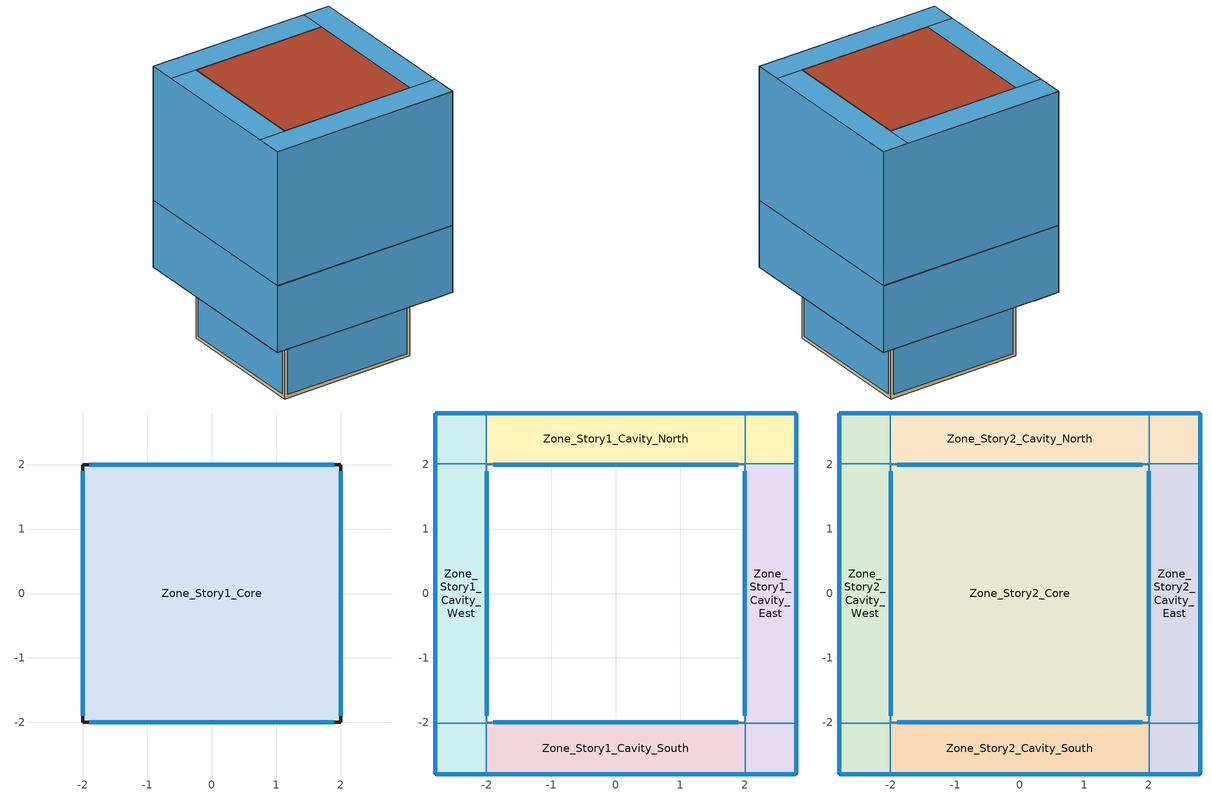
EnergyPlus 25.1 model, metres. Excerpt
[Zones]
Zone_Story1_Core
 floor ground (Generic Ground Slab): -2,-2 -2,2 2,2 2,-2 z0
 wall outside (Generic Exterior Wall): -2,-2 2,-2 2,2 -2,2 -2,-2 z0:2
 wall to Zone_Story1_Cavity_South (Generic Interior Wall): -2,-2 2,-2 z2:4
 wall to Zone_Story1_Cavity_East (Generic Interior Wall): 2,-2 2,2 z2:4
 wall to Zone_Story1_Cavity_North (Generic Interior Wall): 2,2 -2,2 z2:4
 wall to Zone_Story1_Cavity_West (Generic Interior Wall): -2,2 -2,-2 z2:4
 window (Generic Double Pane): -1.9,-2 1.9,-2 / 2,-1.9 2,1.9 / 1.9,2 -1.9,2 / -2,1.9 -2,-1.9 z0.1:2
 window inside (Generic Double Pane): -1.9,-2 1.9,-2 / 2,-1.9 2,1.9 / 1.9,2 -1.9,2 / -2,1.9 -2,-1.9 z2:3.9
Zone_Story1_Cavity_South
 floor outside (Generic Interior Floor): -2.8,-2.8 -2.8,-2 2.8,-2 2.8,-2.8 z2
 wall outside (Generic Exterior Wall): -2.8,-2.8 2.8,-2.8 z2:4
 window (DSF_Outer_LowE_Glazing): -2.79,-2.8 2.79,-2.8 z2.01:3.99
 skylight (DSF_Outer_LowE_Glazing): -2.79,-2.79 -2.79,-2.01 2.79,-2.01 2.79,-2.79 z2
Zone_Story1_Cavity_East
 floor outside (Generic Interior Floor): 2,-2.8 2,2.8 2.8,2.8 2.8,-2.8 z2
 wall outside (Generic Exterior Wall): 2.8,-2.8 2.8,2.8 z2:4
 window (DSF_Outer_LowE_Glazing): 2.8,-2.79 2.8,2.79 z2.01:3.99
 skylight (DSF_Outer_LowE_Glazing): 2.01,-2.79 2.01,2.79 2.79,2.79 2.79,-2.79 z2
Zone_Story1_Cavity_North
 floor outside (Generic Interior Floor): 2.8,2.8 2.8,2 -2.8,2 -2.8,2.8 z2
 wall outside (Generic Exterior Wall): 2.8,2.8 -2.8,2.8 z2:4
 window (DSF_Outer_LowE_Glazing): 2.79,2.8 -2.79,2.8 z2.01:3.99
 skylight (DSF_Outer_LowE_Glazing): 2.79,2.79 2.79,2.01 -2.79,2.01 -2.79,2.79 z2
Zone_Story1_Cavity_West
 floor outside (Generic Interior Floor): -2.8,-2.8 -2.8,2.8 -2,2.8 -2,-2.8 z2
 wall outside (Generic Exterior Wall): -2.8,2.8 -2.8,-2.8 z2:4
 window (DSF_Outer_LowE_Glazing): -2.8,2.79 -2.8,-2.79 z2.01:3.99
 skylight (DSF_Outer_LowE_Glazing): -2.79,-2.79 -2.79,2.79 -2.01,2.79 -2.01,-2.79 z2
Zone_Story2_Core
 floor to Zone_Story1_Core (Generic Interior Floor): -2,-2 -2,2 2,2 2,-2 z4
 wall to Zone_Story2_Cavity_South (Generic Interior Wall): -2,-2 2,-2 z4:8
 wall to Zone_Story2_Cavity_East (Generic Interior Wall): 2,-2 2,2 z4:8
 wall to Zone_Story2_Cavity_North (Generic Interior Wall): 2,2 -2,2 z4:8
 wall to Zone_Story2_Cavity_West (Generic Interior Wall): -2,2 -2,-2 z4:8
 window inside (Generic Double Pane): -1.9,-2 1.9,-2 / 2,-1.9 2,1.9 / 1.9,2 -1.9,2 / -2,1.9 -2,-1.9 z4.1:7.9
 roof outside (Generic Roof): 2,-2 2,2 -2,2 -2,-2 z8
Zone_Story2_Cavity_South
 floor to Zone_Story1_Cavity_South (Generic Interior Floor): -2.8,-2.8 -2.8,-2 2.8,-2 2.8,-2.8 z4
 wall outside (Generic Exterior Wall): -2.8,-2.8 2.8,-2.8 z4:8
 window (DSF_Outer_LowE_Glazing): -2.79,-2.8 2.79,-2.8 z4.01:7.99
 roof outside (Generic Roof): 2.8,-2.8 2.8,-2 -2.8,-2 -2.8,-2.8 z8
 skylight (DSF_Outer_LowE_Glazing): 2.79,-2.79 2.79,-2.01 -2.79,-2.01 -2.79,-2.79 z8
Zone_Story2_Cavity_East
 floor to Zone_Story1_Cavity_East (Generic Interior Floor): 2,-2.8 2,2.8 2.8,2.8 2.8,-2.8 z4
 wall outside (Generic Exterior Wall): 2.8,-2.8 2.8,2.8 z4:8
 window (DSF_Outer_LowE_Glazing): 2.8,-2.79 2.8,2.79 z4.01:7.99
 roof outside (Generic Roof): 2.8,-2.8 2.8,2.8 2,2.8 2,-2.8 z8
 skylight (DSF_Outer_LowE_Glazing): 2.79,-2.79 2.79,2.79 2.01,2.79 2.01,-2.79 z8
Zone_Story2_Cavity_North
 floor to Zone_Story1_Cavity_North (Generic Interior Floor): 2.8,2.8 2.8,2 -2.8,2 -2.8,2.8 z4
 wall outside (Generic Exterior Wall): 2.8,2.8 -2.8,2.8 z4:8
 window (DSF_Outer_LowE_Glazing): 2.79,2.8 -2.79,2.8 z4.01:7.99
 roof outside (Generic Roof): -2.8,2.8 -2.8,2 2.8,2 2.8,2.8 z8
 skylight (DSF_Outer_LowE_Glazing): -2.79,2.79 -2.79,2.01 2.79,2.01 2.79,2.79 z8
Zone_Story2_Cavity_West
 floor to Zone_Story1_Cavity_West (Generic Interior Floor): -2.8,-2.8 -2.8,2.8 -2,2.8 -2,-2.8 z4
 wall outside (Generic Exterior Wall): -2.8,2.8 -2.8,-2.8 z4:8
 window (DSF_Outer_LowE_Glazing): -2.8,2.79 -2.8,-2.79 z4.01:7.99
 roof outside (Generic Roof): -2,-2.8 -2,2.8 -2.8,2.8 -2.8,-2.8 z8
 skylight (DSF_Outer_LowE_Glazing): -2.01,-2.79 -2.01,2.79 -2.79,2.79 -2.79,-2.79 z8
[Site:Location]
Site 1: 0, 0, 0, 0
[Site:WaterMainsTemperature]
CorrelationFromWeatherFile
[SizingPeriod:DesignDay]
KWANGJU Cooling Design Day 0.4% Condns DB=>MWB: 8, 21, SummerDesignDay, 31.9964, 7.2, DefaultMultipliers, , Wetbulb, 25.4, , , , , 100712, 2.3, 235, No, No, No, ASHRAEClearSky, , , , , 1, , FullResetAtBeginEnvironment
KWANGJU Heating Design Day 99.6% Condns DB: 1, 21, WinterDesignDay, -5.9928, 0, DefaultMultipliers, , Wetbulb, -5.9928, , , , , 100712, 2.7, 348, No, No, No, ASHRAEClearSky, , , , , 0, , FullResetAtBeginEnvironment
[Building]
Cube_2Story_DSF_Building: North Axis {deg}=0; Terrain=Suburbs; Loads Convergence Tolerance Value {W}=0.04; Temperature Convergence Tolerance Value {deltaC}=0.4; Solar Distribution=FullExteriorWithReflections; Maximum Number of Warmup Days=25; Minimum Number of Warmup Days=6
[Material]
Generic 50mm Insulation: MediumRough, 0.05, 0.03, 43, 1210, 0.9, 0.7, 0.7
Generic Acoustic Tile: MediumSmooth, 0.02, 0.06, 368, 590, 0.9, 0.2, 0.2
Generic Brick: MediumRough, 0.1, 0.9, 1920, 790, 0.9, 0.65, 0.65
Generic Ceiling Air Gap: Smooth, 0.1, 0.556, 1.28, 1000, 0.9, 0.7, 0.7
Generic Gypsum Board: MediumSmooth, 0.0127, 0.16, 800, 1090, 0.9, 0.5, 0.5
Generic HW Concrete: MediumRough, 0.2, 1.95, 2240, 900, 0.9, 0.8, 0.8
Generic LW Concrete: MediumRough, 0.1, 0.53, 1280, 840, 0.9, 0.8, 0.8
Generic Roof Membrane: MediumRough, 0.01, 0.16, 1120, 1460, 0.9, 0.65, 0.65
Generic Wall Air Gap: Smooth, 0.1, 0.667, 1.28, 1000, 0.9, 0.7, 0.7
[WindowMaterial:Gas]
Generic Window Air Gap: Air, 0.0127
[WindowMaterial:Glazing]
Generic Clear Glass: SpectralAverage, , 0.006, 0.77, 0.07, 0.07, 0.88, 0.08, 0.08, 0, 0.84, 0.84, 1, 1, No
Generic Low-e Glass: SpectralAverage, , 0.006, 0.45, 0.36, 0.36, 0.71, 0.21, 0.21, 0, 0.84, 0.047, 1, 1, No
[Construction]
Generic Double Pane: Generic Low-e Glass, Generic Window Air Gap, Generic Clear Glass
Generic Exterior Wall: Generic Brick, Generic LW Concrete, Generic 50mm Insulation, Generic Wall Air Gap, Generic Gypsum Board
Generic Ground Slab: Generic 50mm Insulation, Generic HW Concrete
Generic Interior Floor: Generic Acoustic Tile, Generic Ceiling Air Gap, Generic LW Concrete
Generic Interior Wall: Generic Gypsum Board, Generic Wall Air Gap, Generic Gypsum Board
Generic Roof: Generic Roof Membrane, Generic 50mm Insulation, Generic LW Concrete, Generic Ceiling Air Gap, Generic Acoustic Tile
DSF_Outer_LowE_Glazing: DSF_LowE_Glass_Material
[WindowMaterial:SimpleGlazingSystem]
DSF_LowE_Glass_Material: U-Factor {W/m2-K}=1.5; Solar Heat Gain Coefficient (20% Transmittance STPV)=0.2; Visible Transmittance (30% VT)=0.3
[DesignSpecification:OutdoorAir]
SmallOffice Building_Ventilation: Sum, 0.00156214, 0.000352479, 0, 0
[Sizing:Zone]
Zone_Story1_Core; Zone_Story2_Core: SupplyAirTemperature, 14, 11.11, SupplyAirTemperature, 40, 11.11, 0.0085, 0.008, SmallOffice Building_Ventilation, , , DesignDay, 0, 0.000762, 0, 0, DesignDay, 0, 0.002032, 0.141576, 0.3, , No, , , , Sensible Load Only No Latent Load, HumidityRatioDifference, , 0.005, HumidityRatioDifference, , 0.005, , , Coincident
[Zone]
Zone_Story1_Core; Zone_Story2_Core; Zone_Story1_Cavity_South; Zone_Story1_Cavity_East; Zone_Story1_Cavity_North; Zone_Story1_Cavity_West; Zone_Story2_Cavity_South; Zone_Story2_Cavity_East; Zone_Story2_Cavity_North; Zone_Story2_Cavity_West: 0, 0, 0, 0, 1, 1, autocalculate, autocalculate, autocalculate
[ThermostatSetpoint:DualSetpoint]
Core_Dual_Thermostat_Setpoint: SmallOffice Building_Setpoint_HtgSetp Schedule, SmallOffice Building_Setpoint_ClgSetp Schedule
[ZoneControl:Thermostat]
Zone_Story1_Core Thermostat: Zone_Story1_Core, Core Thermostat Control Type Schedule, ThermostatSetpoint:DualSetpoint, Core_Dual_Thermostat_Setpoint
Zone_Story2_Core Thermostat: Zone_Story2_Core, Core Thermostat Control Type Schedule, ThermostatSetpoint:DualSetpoint, Core_Dual_Thermostat_Setpoint
[Zone equipment]
Zone_Story1_Core: Zone_Story1_Core Ideal Loads Air System
Zone_Story2_Core: Zone_Story2_Core Ideal Loads Air System
[ZoneHVAC:IdealLoadsAirSystem]
Zone_Story1_Core Ideal Loads Air System: , Zone_Story1_Core Supply Air Node, , , 50, 13, , , LimitCapacity, Autosize, Autosize, LimitFlowRateAndCapacity, Autosize, Autosize, , , None, , , SmallOffice Building_Ventilation, , None, DifferentialDryBulb, , 0, 0
Zone_Story2_Core Ideal Loads Air System: , Zone_Story2_Core Supply Air Node, , , 50, 13, , , LimitCapacity, Autosize, Autosize, LimitFlowRateAndCapacity, Autosize, Autosize, , , None, , , SmallOffice Building_Ventilation, , None, DifferentialDryBulb, , 0, 0
[ZoneVentilation:DesignFlowRate]
Story1_Cavity_South_BottomInletVent: Zone_Story1_Cavity_South, DSF_Damper_Season_Schedule, AirChanges/Hour, , , , 0.5, Natural, 0, 0.7, 1, 0, 0, 0, 18, , 40, , 40
Story2_Cavity_South_TopOutletVent: Zone_Story2_Cavity_South, DSF_Damper_Season_Schedule, AirChanges/Hour, , , , 0.5, Natural, 0, 0.7, 1, 0, 0, 0, 18, , 40, , 40
Story1_Cavity_East_BottomInletVent: Zone_Story1_Cavity_East, DSF_Damper_Season_Schedule, AirChanges/Hour, , , , 0.5, Natural, 0, 0.7, 1, 0, 0, 0, 18, , 40, , 40
Story2_Cavity_East_TopOutletVent: Zone_Story2_Cavity_East, DSF_Damper_Season_Schedule, AirChanges/Hour, , , , 0.5, Natural, 0, 0.7, 1, 0, 0, 0, 18, , 40, , 40
Story1_Cavity_North_BottomInletVent: Zone_Story1_Cavity_North, DSF_Damper_Season_Schedule, AirChanges/Hour, , , , 0.5, Natural, 0, 0.7, 1, 0, 0, 0, 18, , 40, , 40
Story2_Cavity_North_TopOutletVent: Zone_Story2_Cavity_North, DSF_Damper_Season_Schedule, AirChanges/Hour, , , , 0.5, Natural, 0, 0.7, 1, 0, 0, 0, 18, , 40, , 40
Story1_Cavity_West_BottomInletVent: Zone_Story1_Cavity_West, DSF_Damper_Season_Schedule, AirChanges/Hour, , , , 0.5, Natural, 0, 0.7, 1, 0, 0, 0, 18, , 40, , 40
Story2_Cavity_West_TopOutletVent: Zone_Story2_Cavity_West, DSF_Damper_Season_Schedule, AirChanges/Hour, , , , 0.5, Natural, 0, 0.7, 1, 0, 0, 0, 18, , 40, , 40
[People]
Zone_Story1_Core_People: Zone_Story1_Core, SmallOffice Building_People_Occ Schedule, People/Area, , 0.0791972, , 0.3, , SmallOffice Building_People_Act Schedule
Zone_Story2_Core_People: Zone_Story2_Core, SmallOffice Building_People_Occ Schedule, People/Area, , 0.0791972, , 0.3, , SmallOffice Building_People_Act Schedule
[Lights]
Zone_Story1_Core_Lighting: Zone_Story1_Core, SmallOffice Building_Lighting Schedule, Watts/Area, , 6.89585, , 0.4, 0.4, 0.2, 1, General
Zone_Story2_Core_Lighting: Zone_Story2_Core, SmallOffice Building_Lighting Schedule, Watts/Area, , 6.89585, , 0.4, 0.4, 0.2, 1, General
[ElectricEquipment]
Zone_Story1_Core_Equipment: Zone_Story1_Core, SmallOffice Building_Electric Equipment Schedule, Watts/Area, , 6.50019, , 0, 0.5, 0, Electric Equipment
Zone_Story2_Core_Equipment: Zone_Story2_Core, SmallOffice Building_Electric Equipment Schedule, Watts/Area, , 6.50019, , 0, 0.5, 0, Electric Equipment
[ZoneInfiltration:DesignFlowRate]
Zone_Story1_Core_Infiltration: Zone_Story1_Core, SmallOffice Building_Infiltration Schedule, Flow/ExteriorArea, , , 0.000568961, , 1, 0, 0, , Outdoor
Zone_Story2_Core_Infiltration: Zone_Story2_Core, SmallOffice Building_Infiltration Schedule, Flow/ExteriorArea, , , 0.000568961, , 1, 0, 0, , Outdoor
[PhotovoltaicPerformance:EquivalentOne-Diode]
Shinsung_SolarSkin_390W_Performance: Cell type=CrystallineSilicon; Number of Cells in Series=66; Active Area {m2}=2.186184; Transmittance Absorptance Product=0.85; Semiconductor Bandgap {eV}=1.12; Shunt Resistance {ohms}=500; Short Circuit Current {A}=10.42; Open Circuit Voltage {V}=46.64; Reference Temperature {C}=25; Reference Insolation {W/m2}=1000; Module Current at Maximum Power {A}=9.99; Module Voltage at Maximum Power {V}=39.11; Temperature Coefficient of Short Circuit Current {A/K}=0.006252; Temperature Coefficient of Open Circuit Voltage {V/K}=-0.13992; Nominal Operating Cell Temperature Test Ambient Temperature {C}=20; Nominal Operating Cell Temperature Test Cell Temperature {C}=45; Nominal Operating Cell Temperature Test Insolation {W/m2}=800; Module Heat Loss Coefficient {W/m2-K}=80; Maximum Power Point Tracking Voltage {V}=50000
[Generator:Photovoltaic]
Generator_BIPV_1F_South: Story1_Cavity_South_OuterGlass, PhotovoltaicPerformance:EquivalentOne-Diode, Shinsung_SolarSkin_390W_Performance, Decoupled, 4.0427, 1
Generator_BIPV_1F_East: Story1_Cavity_East_OuterGlass, PhotovoltaicPerformance:EquivalentOne-Diode, Shinsung_SolarSkin_390W_Performance, Decoupled, 4.0427, 1
Generator_BIPV_1F_North: Story1_Cavity_North_OuterGlass, PhotovoltaicPerformance:EquivalentOne-Diode, Shinsung_SolarSkin_390W_Performance, Decoupled, 4.0427, 1
Generator_BIPV_1F_West: Story1_Cavity_West_OuterGlass, PhotovoltaicPerformance:EquivalentOne-Diode, Shinsung_SolarSkin_390W_Performance, Decoupled, 4.0427, 1
Generator_BIPV_2F_South: Story2_Cavity_South_OuterGlass, PhotovoltaicPerformance:EquivalentOne-Diode, Shinsung_SolarSkin_390W_Performance, Decoupled, 8.1266, 1
Generator_BIPV_2F_East: Story2_Cavity_East_OuterGlass, PhotovoltaicPerformance:EquivalentOne-Diode, Shinsung_SolarSkin_390W_Performance, Decoupled, 8.1266, 1
Generator_BIPV_2F_North: Story2_Cavity_North_OuterGlass, PhotovoltaicPerformance:EquivalentOne-Diode, Shinsung_SolarSkin_390W_Performance, Decoupled, 8.1266, 1
Generator_BIPV_2F_West: Story2_Cavity_West_OuterGlass, PhotovoltaicPerformance:EquivalentOne-Diode, Shinsung_SolarSkin_390W_Performance, Decoupled, 8.1266, 1
[ElectricLoadCenter:Generators]
BIPV_Generator_List: Generator_BIPV_1F_South, Generator:Photovoltaic, 20000, , , Generator_BIPV_1F_East, Generator:Photovoltaic, 20000, , , Generator_BIPV_1F_North, Generator:Photovoltaic, 20000, , , Generator_BIPV_1F_West, Generator:Photovoltaic, 20000, , , Generator_BIPV_2F_South, Generator:Photovoltaic, 40000, , , Generator_BIPV_2F_East, Generator:Photovoltaic, 40000, , , Generator_BIPV_2F_North, Generator:Photovoltaic, 40000, , , Generator_BIPV_2F_West, Generator:Photovoltaic, 40000
[ElectricLoadCenter:Inverter:Simple]
BIPV_Inverter: , , 0.1, 0.96
[ElectricLoadCenter:Distribution]
BIPV_ElectricLoadCenter: BIPV_Generator_List, Baseload, 0, , , DirectCurrentWithInverter, BIPV_Inverter
[Schedule:Day:Interval]
SmallOffice Building_Lighting Schedule_Sunday: Fractional, No, 24:00, 0.18
{c440abd0-19fc-4921-b0c1-9fd437296007}; {f4e327ad-1994-4b4d-a71c-9f32c2085c4a}: Fractional, No, 05:00, 0.18, 06:00, 0.23, 07:00, 0.178641, 08:00, 0.326215, 12:00, 0.699031, 13:00, 0.621361, 17:00, 0.699031, 18:00, 0.473788, 20:00, 0.326215, 22:00, 0.248544, 23:00, 0.178641, 24:00, 0.18
{121c2cd4-9efc-419d-a1b5-edc709e1470b}; {467d23ee-cd55-4795-ba4b-5def8b550d4d}; {54e4dbbb-3688-41ff-972d-d9727d1ac512}; SmallOffice Building_Infiltration Schedule_Sunday; {5370f632-8955-48dc-8243-0ff2ab689d21}: Fractional, No, 24:00, 1
{69f4f100-fb43-4749-b8cd-35e2799d86f1}; SmallOffice Building_People_Occ Schedule_Sunday; {2b742336-5af5-4d0e-9187-ec413530571c}; {25af9045-f5f6-44f3-98c1-2c381799321d}; {acae0911-bc1e-446d-b8b4-c0da1b6f61f3}: Fractional, No, 24:00, 0
{badee568-e5a9-4c4c-8e5d-249c4b60535e}: Fractional, No, 06:00, 0, 07:00, 0.11, 08:00, 0.21, 12:00, 1, 13:00, 0.53, 17:00, 1, 18:00, 0.32, 22:00, 0.11, 23:00, 0.05, 24:00, 0
SmallOffice Building_People_Act Schedule_Sunday; {66ac6a5e-af23-4a56-bfb6-ee92a49ab4ad}; {cb24afc9-86b8-4b5b-b24a-a62e9d7566e5}; {16b9dd00-9325-4b14-85ed-05d1ab8b9c3a}: Activity Level, No, 24:00, 120
SmallOffice Building_Electric Equipment Schedule_Sunday: Fractional, No, 24:00, 0.163791
{1e495b39-ce5d-4d68-8a00-19ce15a1fb18}; {6090f864-eb49-4561-b316-32e923b2c8ec}: Fractional, No, 06:00, 0.409478, 08:00, 0.479753, 12:00, 0.959505, 13:00, 0.901935, 17:00, 0.959505, 18:00, 0.479753, 23:00, 0.191901, 24:00, 0.163791
SmallOffice Building_Setpoint_HtgSetp Schedule_Sunday; {5832e565-f260-4ccb-902c-8ae9f5a86973}; {fba14092-00e8-434f-add5-77b68a9adaff}: Temperature, No, 24:00, 5
{0bbde62b-160a-46ff-87f0-0b6cbdfc300a}: Temperature, No, 06:00, 5, 19:00, 20, 24:00, 5
{3db53bec-8502-4e50-8986-7d680819bc3b}: Temperature, No, 24:00, 20
SmallOffice Building_Setpoint_ClgSetp Schedule_Sunday; {4eaebea0-3f8f-46e7-809d-2f8d126b914c}; {e92dc219-477a-4ce9-b1d5-b005533b75f4}: Temperature, No, 24:00, 35
{e9790e37-3b3b-42cf-82c1-18e6ddd9fb4b}: Temperature, No, 06:00, 35, 18:00, 26, 24:00, 35
{7b09cd07-3853-41a2-beb7-1b5d5c29a2b4}: Temperature, No, 24:00, 26
{18727eae-bd98-42de-ab7c-5e5205bcc4ea}; {44312c4c-33e7-4ea1-a672-f2b54281812c}: Fractional, No, 07:00, 1, 19:00, 0.25, 24:00, 1
{577fb175-7519-42fa-ad59-ddab9ef144db}; {613630bf-af32-4e64-bc5e-0a6bccfb14fa}: Fractional, No, 07:00, 1, 18:00, 0.25, 24:00, 1
[Schedule:Week:Daily]
SmallOffice Building_Lighting Schedule Week Rule - Jan1-Dec31: SmallOffice Building_Lighting Schedule_Sunday, {c440abd0-19fc-4921-b0c1-9fd437296007}, {c440abd0-19fc-4921-b0c1-9fd437296007}, {c440abd0-19fc-4921-b0c1-9fd437296007}, {c440abd0-19fc-4921-b0c1-9fd437296007}, {c440abd0-19fc-4921-b0c1-9fd437296007}, SmallOffice Building_Lighting Schedule_Sunday, {f4e327ad-1994-4b4d-a71c-9f32c2085c4a}, {121c2cd4-9efc-419d-a1b5-edc709e1470b}, {69f4f100-fb43-4749-b8cd-35e2799d86f1}, SmallOffice Building_Lighting Schedule_Sunday, SmallOffice Building_Lighting Schedule_Sunday
SmallOffice Building_People_Occ Schedule Week Rule - Jan1-Dec31: SmallOffice Building_People_Occ Schedule_Sunday, {badee568-e5a9-4c4c-8e5d-249c4b60535e}, {badee568-e5a9-4c4c-8e5d-249c4b60535e}, {badee568-e5a9-4c4c-8e5d-249c4b60535e}, {badee568-e5a9-4c4c-8e5d-249c4b60535e}, {badee568-e5a9-4c4c-8e5d-249c4b60535e}, SmallOffice Building_People_Occ Schedule_Sunday, {25af9045-f5f6-44f3-98c1-2c381799321d}, {467d23ee-cd55-4795-ba4b-5def8b550d4d}, {2b742336-5af5-4d0e-9187-ec413530571c}, SmallOffice Building_People_Occ Schedule_Sunday, SmallOffice Building_People_Occ Schedule_Sunday
SmallOffice Building_People_Act Schedule Week Rule - Jan1-Dec31: SmallOffice Building_People_Act Schedule_Sunday, SmallOffice Building_People_Act Schedule_Sunday, SmallOffice Building_People_Act Schedule_Sunday, SmallOffice Building_People_Act Schedule_Sunday, SmallOffice Building_People_Act Schedule_Sunday, SmallOffice Building_People_Act Schedule_Sunday, SmallOffice Building_People_Act Schedule_Sunday, {16b9dd00-9325-4b14-85ed-05d1ab8b9c3a}, {66ac6a5e-af23-4a56-bfb6-ee92a49ab4ad}, {cb24afc9-86b8-4b5b-b24a-a62e9d7566e5}, SmallOffice Building_People_Act Schedule_Sunday, SmallOffice Building_People_Act Schedule_Sunday
SmallOffice Building_Electric Equipment Schedule Week Rule - Jan1-Dec31: SmallOffice Building_Electric Equipment Schedule_Sunday, {1e495b39-ce5d-4d68-8a00-19ce15a1fb18}, {1e495b39-ce5d-4d68-8a00-19ce15a1fb18}, {1e495b39-ce5d-4d68-8a00-19ce15a1fb18}, {1e495b39-ce5d-4d68-8a00-19ce15a1fb18}, {1e495b39-ce5d-4d68-8a00-19ce15a1fb18}, SmallOffice Building_Electric Equipment Schedule_Sunday, {6090f864-eb49-4561-b316-32e923b2c8ec}, {54e4dbbb-3688-41ff-972d-d9727d1ac512}, {acae0911-bc1e-446d-b8b4-c0da1b6f61f3}, SmallOffice Building_Electric Equipment Schedule_Sunday, SmallOffice Building_Electric Equipment Schedule_Sunday
SmallOffice Building_Setpoint_HtgSetp Schedule Week Rule - Jan1-Dec31: SmallOffice Building_Setpoint_HtgSetp Schedule_Sunday, {0bbde62b-160a-46ff-87f0-0b6cbdfc300a}, {0bbde62b-160a-46ff-87f0-0b6cbdfc300a}, {0bbde62b-160a-46ff-87f0-0b6cbdfc300a}, {0bbde62b-160a-46ff-87f0-0b6cbdfc300a}, {0bbde62b-160a-46ff-87f0-0b6cbdfc300a}, SmallOffice Building_Setpoint_HtgSetp Schedule_Sunday, {fba14092-00e8-434f-add5-77b68a9adaff}, {5832e565-f260-4ccb-902c-8ae9f5a86973}, {3db53bec-8502-4e50-8986-7d680819bc3b}, SmallOffice Building_Setpoint_HtgSetp Schedule_Sunday, SmallOffice Building_Setpoint_HtgSetp Schedule_Sunday
SmallOffice Building_Setpoint_ClgSetp Schedule Week Rule - Jan1-Dec31: SmallOffice Building_Setpoint_ClgSetp Schedule_Sunday, {e9790e37-3b3b-42cf-82c1-18e6ddd9fb4b}, {e9790e37-3b3b-42cf-82c1-18e6ddd9fb4b}, {e9790e37-3b3b-42cf-82c1-18e6ddd9fb4b}, {e9790e37-3b3b-42cf-82c1-18e6ddd9fb4b}, {e9790e37-3b3b-42cf-82c1-18e6ddd9fb4b}, SmallOffice Building_Setpoint_ClgSetp Schedule_Sunday, {e92dc219-477a-4ce9-b1d5-b005533b75f4}, {7b09cd07-3853-41a2-beb7-1b5d5c29a2b4}, {4eaebea0-3f8f-46e7-809d-2f8d126b914c}, SmallOffice Building_Setpoint_ClgSetp Schedule_Sunday, SmallOffice Building_Setpoint_ClgSetp Schedule_Sunday
SmallOffice Building_Infiltration Schedule Week Rule - Jan1-Dec31: SmallOffice Building_Infiltration Schedule_Sunday, {44312c4c-33e7-4ea1-a672-f2b54281812c}, {44312c4c-33e7-4ea1-a672-f2b54281812c}, {44312c4c-33e7-4ea1-a672-f2b54281812c}, {44312c4c-33e7-4ea1-a672-f2b54281812c}, {44312c4c-33e7-4ea1-a672-f2b54281812c}, {577fb175-7519-42fa-ad59-ddab9ef144db}, {5370f632-8955-48dc-8243-0ff2ab689d21}, {18727eae-bd98-42de-ab7c-5e5205bcc4ea}, {613630bf-af32-4e64-bc5e-0a6bccfb14fa}, SmallOffice Building_Infiltration Schedule_Sunday, SmallOffice Building_Infiltration Schedule_Sunday
[Schedule:Year]
SmallOffice Building_Lighting Schedule: Fractional, SmallOffice Building_Lighting Schedule Week Rule - Jan1-Dec31, 1, 1, 12, 31
SmallOffice Building_People_Occ Schedule: Fractional, SmallOffice Building_People_Occ Schedule Week Rule - Jan1-Dec31, 1, 1, 12, 31
SmallOffice Building_People_Act Schedule: Activity Level, SmallOffice Building_People_Act Schedule Week Rule - Jan1-Dec31, 1, 1, 12, 31
SmallOffice Building_Electric Equipment Schedule: Fractional, SmallOffice Building_Electric Equipment Schedule Week Rule - Jan1-Dec31, 1, 1, 12, 31
SmallOffice Building_Setpoint_HtgSetp Schedule: Temperature, SmallOffice Building_Setpoint_HtgSetp Schedule Week Rule - Jan1-Dec31, 1, 1, 12, 31
SmallOffice Building_Setpoint_ClgSetp Schedule: Temperature, SmallOffice Building_Setpoint_ClgSetp Schedule Week Rule - Jan1-Dec31, 1, 1, 12, 31
SmallOffice Building_Infiltration Schedule: Fractional, SmallOffice Building_Infiltration Schedule Week Rule - Jan1-Dec31, 1, 1, 12, 31
[Schedule:Compact]
Core Thermostat Control Type Schedule: Control Type, Through: 12/31, For: AllDays, Until: 24:00, 4
DSF_Damper_Season_Schedule: Fractional, Through: 05/31, For: AllDays, Until: 24:00, 0, Through: 09/30, For: AllDays, Until: 24:00, 1, Through: 12/31, For: AllDays, Until: 24:00, 0
